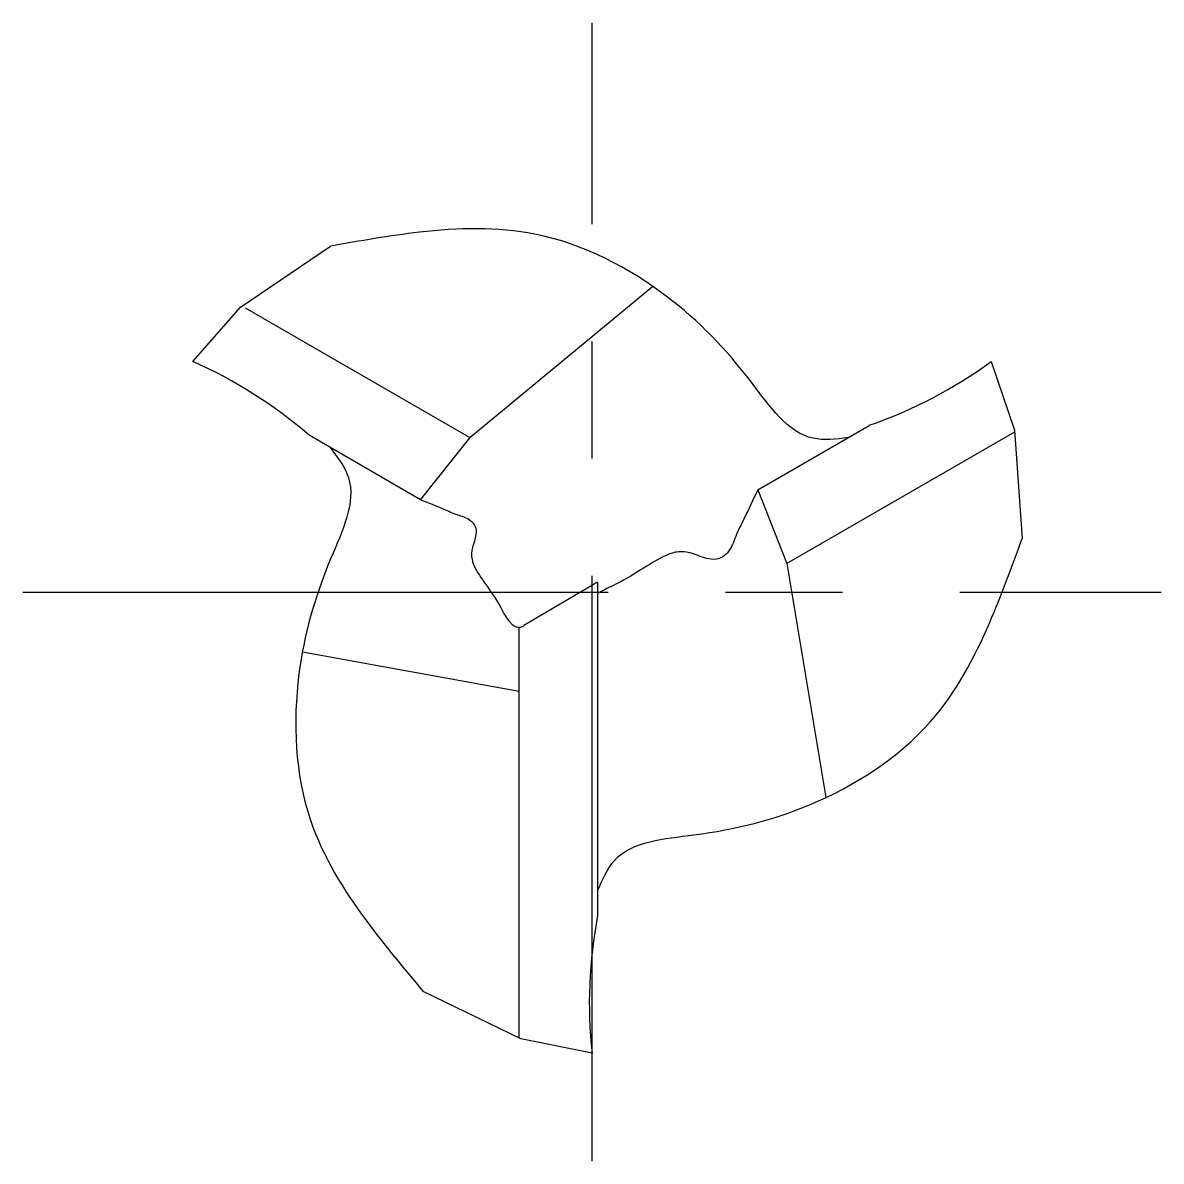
# Model space of a CAD drawing. Header units: millimetres. Extents: x -6.2 to 6.2, y -6.2 to 6.2.
import ezdxf

# ---------------------------------------------------------------- set-up
doc = ezdxf.new("R2010")
doc.units = ezdxf.units.MM
doc.linetypes.add('ACAD_ISO04W100', pattern=[30, 24, -3, 0, -3])
doc.linetypes.add('CENTER', pattern=[50.8, 31.75, -6.35, 6.35, -6.35])
doc.layers.add('中心线', color=2, linetype='ACAD_ISO04W100')
doc.layers.add('轮廓', color=4, linetype='Continuous')

msp = doc.modelspace()

# ---------------------------------------------------------------- linework, layer by layer
at = {"layer": '中心线', "linetype": 'CENTER', "ltscale": 0.2}
for p, q in [((0, -6.173), (0, 6.173)), ((-6.173, 0), (6.173, 0))]:
    msp.add_line(p, q, dxfattribs=at)
at = {"layer": '轮廓'}
for p, q in [((-3.81, 3.089), (-2.836, 3.75)), ((-1.324, 1.674), (0.657, 3.314)), ((-3.76, 3.081), (-1.324, 1.674)), ((1.797, 1.109), (3.007, 1.807)), ((4.581, 1.735), (2.112, 0.309)), ((4.58, 1.755), (4.665, 0.581)), ((-1.858, 1.001), (-3.068, 1.7)), ((-1.858, 1.001), (-1.322, 1.677)), ((1.797, 1.109), (2.112, 0.309)), ((2.112, 0.309), (2.535, -2.23)), ((0.061, 0.105), (-0.738, -0.365)), ((0.061, 0.105), (0.061, -3.509)), ((-0.788, -4.835), (-0.788, -0.383)), ((-3.141, -0.65), (-0.788, -1.074)), ((-0.77, -4.844), (-1.83, -4.331))]:
    msp.add_line(p, q, dxfattribs=at)
at = {"layer": '轮廓', "linetype": 'Continuous'}
for p, q in [((-4.33, 2.5), (-3.81, 3.089)), ((4.33, 2.5), (4.58, 1.755)), ((4.33, 2.5), (4.58, 1.755)), ((0, -5), (-0.77, -4.844))]:
    msp.add_line(p, q, dxfattribs=at)
at = {"layer": '轮廓'}
for centre, radius, start, end in [((-6.365, -2.106), 5.035, 49.1006, 66.1635), ((1.357, 6.569), 5.039, 289.1173, 306.1583), ((5.018, -4.459), 5.047, 169.1494, 186.1484)]:
    msp.add_arc(centre, radius, start, end, dxfattribs=at)
for points in [[(2.777, 1.674), (2.398, 1.667), (1.728, 2.275), (0.82, 3.197), (-0.619, 3.881), (-1.87, 3.901), (-2.836, 3.75)], [(-2.839, 1.568), (-2.642, 1.243), (-2.834, 0.359), (-3.178, -0.889), (-3.052, -2.476), (-2.443, -3.57), (-1.83, -4.331)], [(-1.861, 1.002), (-1.608, 0.899), (-1.459, 0.838), (-1.328, 0.784), (-1.267, 0.709), (-1.259, 0.623), (-1.296, 0.481), (-1.301, 0.354), (-1.266, 0.26), (-1.138, 0.062), (-0.99, -0.167), (-0.885, -0.332), (-0.864, -0.352), (-0.821, -0.377), (-0.789, -0.383), (-0.738, -0.367)], [(0.061, -3.242), (0.244, -2.91), (1.106, -2.634), (2.359, -2.308), (3.671, -1.405), (4.313, -0.331), (4.665, 0.581)]]:
    msp.add_spline(points, degree=3, dxfattribs=at)
msp.add_open_spline([(1.797, 1.109), (1.748, 1.003), (1.67, 0.833), (1.556, 0.613), (1.504, 0.445), (1.386, 0.351), (1.236, 0.353), (1.097, 0.425), (0.93, 0.447), (0.74, 0.375), (0.519, 0.232), (0.28, 0.088), (0.113, 0.016), (0.061, -0.016)], degree=3, knots=[0.001086, 0.001086, 0.001086, 0.001086, 0.272947, 0.433586, 0.575857, 0.672376, 0.759255, 0.906006, 1.033439, 1.133526, 1.368858, 1.64222, 1.783438, 1.783438, 1.783438, 1.783438], dxfattribs=at)

doc.saveas('drawing.dxf')
